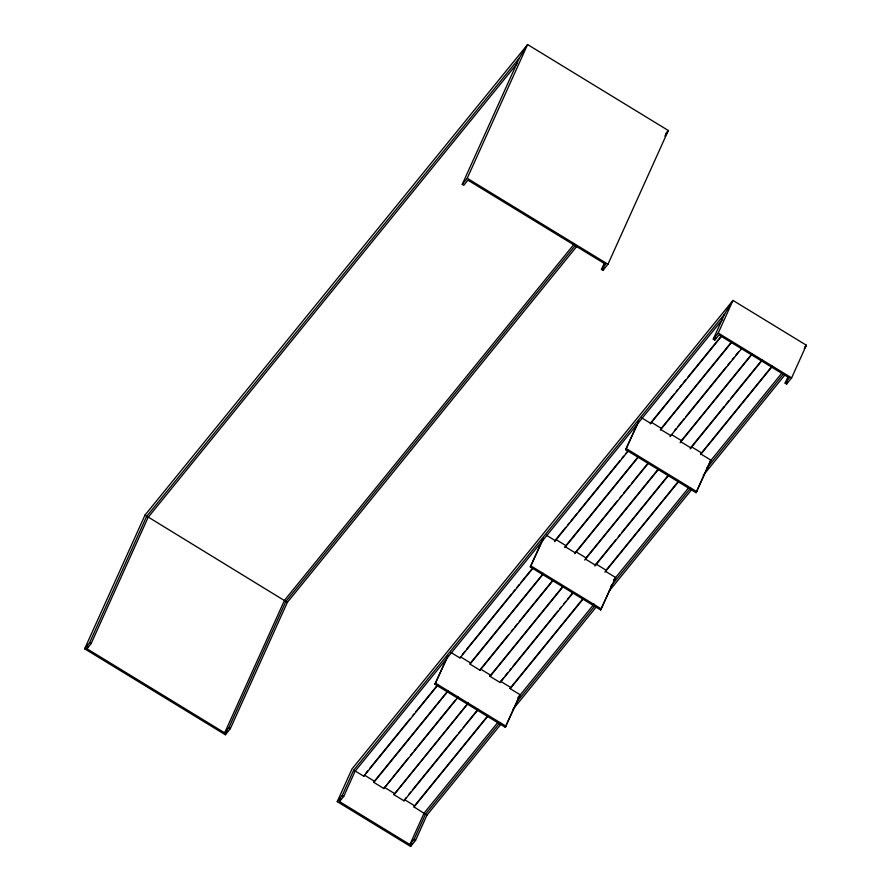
<?xml version="1.0" encoding="UTF-8"?>
<svg xmlns="http://www.w3.org/2000/svg" width="891" height="891" viewBox="0 0 891 891"><rect width="100%" height="100%" fill="white"/><g stroke="black" fill="none" stroke-linecap="round" stroke-linejoin="round"><path stroke-width="1.34" d="M576.689 246.54L287.359 602.361L230.357 728.626L225.367 734.752L84.645 648.782L145.021 515.054L527.595 44.55L668.328 130.509L607.952 264.248L602.962 270.363L601.458 269.45L604.31 263.135M575.174 245.615L285.855 601.447L228.842 727.702L224.655 732.859L86.939 648.737L88.075 646.22M84.645 648.782L89.623 642.667L146.636 516.401L519.241 58.149L527.595 44.55L467.218 178.289L462.24 184.404L463.743 185.328L467.942 180.171L605.657 264.293L601.458 269.45M86.939 648.737L91.127 643.58L148.14 517.326L517.248 63.384M462.24 184.404L519.241 58.149M224.655 732.859L284.496 600.3L574.205 244.023M225.367 734.752L227.082 730.965M501.522 723.459L426.956 815.154L415.596 840.324L410.617 846.45L337.232 801.633L351.978 768.978L732.981 300.412L806.355 345.229L791.62 377.884L786.642 384.01L785.127 383.085L787.967 376.793M500.007 722.534L425.452 814.229L414.081 839.411L409.893 844.568L339.527 801.577L340.663 799.06M337.232 801.633L342.211 795.507L353.582 770.336L724.628 314.011L732.981 300.412L718.235 333.056L713.257 339.181L714.76 340.106L718.959 334.949L789.326 377.929L785.127 383.085M339.527 801.577L343.726 796.42L355.086 771.25L722.623 319.245M354.852 770.793L363.784 776.25L364.319 775.07L374.376 781.218L447.883 690.815M602.962 270.363L604.109 267.846M458.275 697.063L383.887 788.535L373.841 782.398L374.376 781.218M383.887 788.535L408.056 758.297M451.024 652.524L459.956 657.981L460.491 656.801L470.537 662.949L470.014 664.129L480.06 670.266L480.594 669.085L490.64 675.222L490.117 676.403L500.163 682.551L500.697 681.37L510.755 687.507L510.22 688.687L520.266 694.824L505.275 727.256L434.908 684.277L446.28 659.106M434.908 684.277L448.195 655.62M478.378 709.336L404.002 800.82L393.945 794.672L467.987 703.099M404.002 800.82L406.285 797.478M426.956 815.154L414.048 806.956L414.582 805.776L487.21 716.453M546.406 535.224L555.338 540.681L555.873 539.5L565.919 545.637L565.384 546.818L575.441 552.966L575.976 551.785L586.022 557.922L585.498 559.102L595.544 565.239L596.079 564.059L606.136 570.207L605.602 571.387L615.648 577.524L600.657 609.956L530.29 566.977L542.229 540.547M530.29 566.977L543.577 538.32M409.893 844.568L424.105 813.093L497.713 722.568M410.617 846.45L411.753 843.944M641.787 417.924L650.72 423.381L651.254 422.2L661.3 428.337L660.766 429.518L670.823 435.654L671.357 434.474L681.403 440.622L680.88 441.802L690.926 447.939L691.461 446.759L701.507 452.895L700.983 454.076L711.029 460.224L696.038 492.656L625.671 449.677L637.043 424.495M625.671 449.677L638.958 421.02M505.275 727.256L519.486 695.793M713.257 339.181L724.628 314.011M714.76 340.106L715.896 337.589M600.657 609.956L612.017 584.786M613.732 581.01L614.868 578.493M696.038 492.656L710.25 461.182M786.642 384.01L787.778 381.482M664.853 136.178L668.328 130.509L665.7 133.75M804.272 348.637L806.355 345.229L804.606 347.39M366.067 772.92L367.827 770.771M369.576 768.621L409.827 719.115M412.455 715.885L414.204 713.736M415.952 711.586L436.946 685.747M462.329 654.54L464.968 651.299M466.717 649.149L511.423 594.163M513.183 592.003L514.931 589.842M516.691 587.692L519.319 584.451M521.068 582.302L531.593 569.36M555.26 540.247L565.785 527.316M567.534 525.155L569.293 522.995M571.042 520.845L577.179 513.294M578.927 511.133L620.136 460.469M621.896 458.308L623.644 456.147M625.393 453.998L628.032 450.757M650.82 422.724L674.487 393.622M676.247 391.461L677.995 389.3M679.755 387.151L681.504 384.99M683.263 382.829L685.892 379.599M687.64 377.439L720.953 336.475M363.784 776.25L438.172 684.778M460.046 657.87L532.807 568.38M554.547 541.65L628.367 450.857M650.285 423.904L721.298 336.575M470.626 662.837L543.399 573.347M565.139 546.606L638.079 456.905M660.521 429.306L731.89 341.531M373.841 782.398L447.349 691.995M470.103 664.018L542.864 574.528M564.783 547.575L638.424 457.005M660.342 430.052L732.224 341.632M410.673 755.067L412.433 752.917M414.181 750.768L455.301 700.181M480.683 668.974L508.739 634.47M511.367 631.24L513.116 629.079M514.875 626.93L517.504 623.689M519.253 621.528L552.576 580.564M575.363 552.531L617.452 500.775M620.08 497.546L621.829 495.385M623.589 493.224L629.725 485.684M631.474 483.523L648.136 463.042M674.431 430.698L676.191 428.538M677.94 426.377L684.076 418.837M685.825 416.676L726.154 367.081M727.914 364.92L730.542 361.69M732.291 359.53L734.05 357.38M735.799 355.219L738.427 351.99M480.149 670.155L552.921 580.665M574.829 553.712L648.47 463.142M670.032 436.623L741.401 348.86M489.861 676.191L562.622 586.701M585.42 558.668L658.182 469.178M680.98 441.145L751.993 353.816M393.945 794.672L468.321 703.199M490.206 676.291L562.967 586.801M584.708 560.071L658.527 469.279M680.089 442.76L752.338 353.916M408.902 794.26L410.651 792.099M412.41 789.949L457.038 735.064M458.787 732.914L461.404 729.684M463.164 727.535L477.164 710.316M500.787 681.259L503.415 678.018M505.175 675.868L507.803 672.627M509.552 670.466L511.311 668.317M513.06 666.156L557.777 611.17M559.526 609.021L561.274 606.86M563.914 603.619L565.662 601.47M567.411 599.309L572.679 592.838M595.466 564.805L615.636 540.013M618.265 536.772L620.013 534.622M621.773 532.462L667.359 476.395M690.67 447.728L724.338 406.318M726.098 404.158L728.727 400.928M730.475 398.767L761.17 361.033M500.252 682.439L573.024 592.949M594.943 565.985L668.584 475.426M690.146 448.908L762.384 360.053M509.964 688.476L582.725 598.986M605.345 571.164L678.285 481.463M700.727 453.864L771.216 367.17M414.048 806.956L488.424 715.484M510.309 688.576L583.07 599.086M604.989 572.133L678.63 481.563M700.549 454.61L772.441 366.201M517.86 697.787L594.097 604.02M613.376 580.319L688.743 487.633M709.771 461.772L781.619 373.407M516.68 702.041L594.743 606.025M610.535 586.612L690.358 488.446M707.02 467.942L783.334 374.086M512.926 709.436L596.257 606.949M609.411 590.766L691.862 489.359M703.266 475.337L784.848 375.011M467.218 178.289L607.952 264.248M718.235 333.056L791.62 377.884M626.462 448.708L696.829 491.687M531.081 566.008L601.447 608.987M435.699 683.308L506.066 726.288M147.973 516.914L287.359 602.361M148.14 517.326L145.021 515.054M384.422 787.354L394.479 793.491M404.525 799.639L414.582 805.776M353.582 770.336L355.086 771.25M342.211 795.507L343.726 796.42M414.081 839.411L415.596 840.324M89.623 642.667L91.127 643.58M228.842 727.702L230.357 728.626"/></g></svg>
